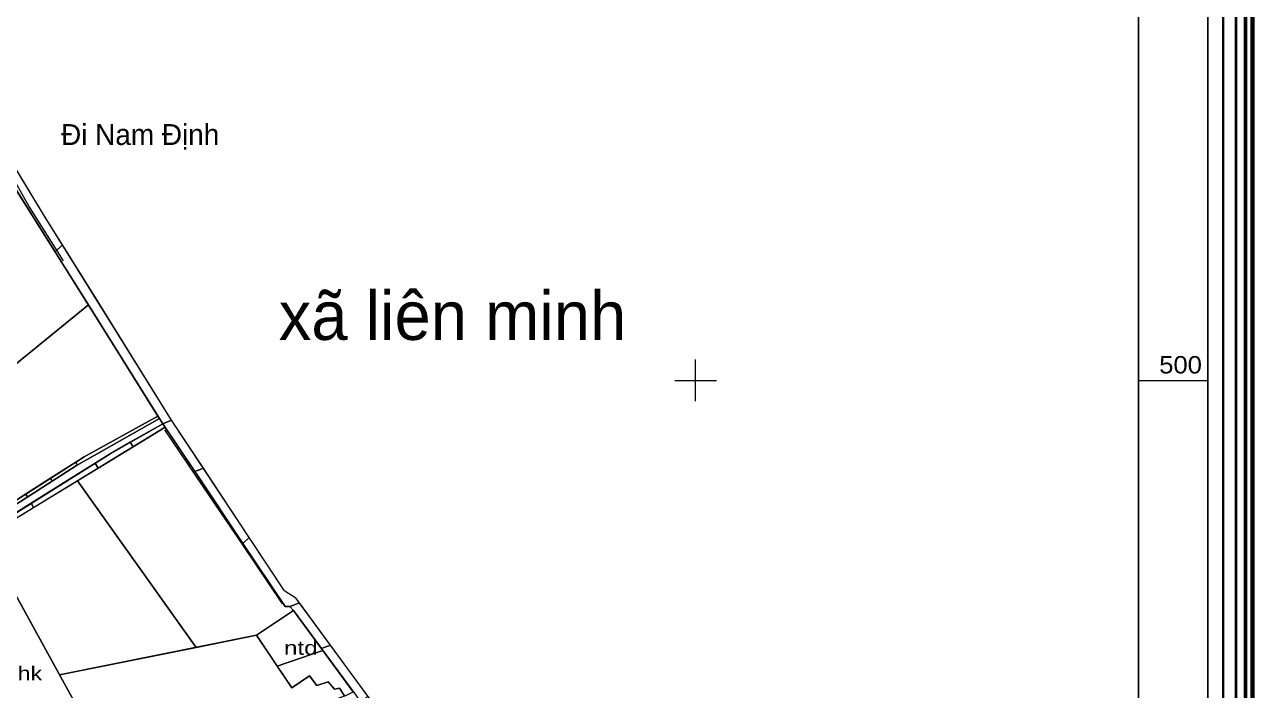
# Model space of a CAD drawing. Header units: metres. Extents: x 558415 to 562400, y 2247179 to 2251032.
# Drawn here: x 561518 to 562400, y 2249277 to 2249756 of the extents above; entities that cross this region are included whole.
import ezdxf
from ezdxf.enums import TextEntityAlignment as Align

# ---------------------------------------------------------------- set-up
doc = ezdxf.new("R2010")
doc.units = ezdxf.units.M
doc.header["$LTSCALE"] = 4
for name, color, linetype, lineweight in [('1', 7, 'Continuous', 13), ('17', 7, 'Continuous', 13), ('2', 7, 'Continuous', 13), ('23', 7, 'Continuous', 13), ('33', 7, 'Continuous', 13), ('4', 7, 'Continuous', 13), ('45', 7, 'Continuous', 13), ('5', 7, 'Continuous', 13), ('6', 7, 'Continuous', 13), ('61', 7, 'Continuous', 25), ('62', 7, 'Continuous', 25), ('63', 7, 'Continuous', 13), ('7', 7, 'Continuous', 13)]:
    doc.layers.add(name, color=color, linetype=linetype, lineweight=lineweight)
doc.layers.add('40', color=7, linetype='Continuous')
doc.layers.add('58', color=7, linetype='Continuous')

msp = doc.modelspace()

# ---------------------------------------------------------------- linework, layer by layer
at = {"layer": '1'}
msp.add_line((561614.644, 2249472.549), (561613.543, 2249474.312), dxfattribs=at)
for points in [[(561613.543, 2249474.312), (561560.575, 2249445.19), (561554.585, 2249441.361), (561555.583, 2249439.211), (561614.644, 2249472.549)], [(561593.725, 2249455.566), (561579.125, 2249447.299), (561568.519, 2249440.655), (561570.601, 2249436.967)], [(561570.601, 2249436.967), (561595.849, 2249452.378), (561593.725, 2249455.566)]]:
    msp.add_lwpolyline(points, dxfattribs=at)
for points in [[(561595.849, 2249452.378), (561618.668, 2249466.305), (561617.015, 2249468.754), (561593.725, 2249455.566)], [(561524.112, 2249408.592), (561570.601, 2249436.967), (561568.519, 2249440.655), (561522.433, 2249411.786)], [(561537.586, 2249427.699), (561554.922, 2249438.838), (561555.583, 2249439.211), (561554.585, 2249441.361), (561536.311, 2249429.68)], [(561537.586, 2249427.699), (561536.311, 2249429.68), (561518.328, 2249418.186), (561519.958, 2249416.373)], [(561507.649, 2249408.465), (561519.958, 2249416.373), (561518.328, 2249418.186), (561505.143, 2249409.758)], [(561497.923, 2249392.608), (561524.112, 2249408.592), (561522.433, 2249411.786), (561483.165, 2249387.189), (561484.566, 2249384.24)]]:
    msp.add_lwpolyline(points, close=True, dxfattribs=at)
at = {"layer": '17'}
for points in [[(561204.938, 2249219.471), (561281.962, 2249266.689), (561361.934, 2249318.558), (561443.012, 2249370.427), (561500.135, 2249406.557), (561560.575, 2249445.19), (561613.543, 2249474.312)], [(561618.668, 2249466.305), (561497.923, 2249392.608), (561393.996, 2249327.504), (561358.985, 2249305.326)]]:
    msp.add_lwpolyline(points, dxfattribs=at)
at = {"layer": '2'}
msp.add_lwpolyline([(561464.14, 2249375.271), (561579.125, 2249447.299), (561617.015, 2249468.754), (561614.652, 2249472.553), (561554.922, 2249438.838), (561499.667, 2249403.336), (561443.095, 2249367.067), (561425.133, 2249355.538), (561426.514, 2249351.219)], close=True, dxfattribs=at)
at = {"layer": '23'}
msp.add_lwpolyline([(561464.14, 2249375.271), (561579.125, 2249447.299), (561617.015, 2249468.754), (561614.652, 2249472.553), (561554.922, 2249438.838), (561499.667, 2249403.336)], dxfattribs=at)
at = {"layer": '4'}
for p, q in [((561499.625, 2249662.339), (561521.194, 2249624.271)), ((561521.217, 2249624.231), (561545.346, 2249585.917)), ((561618.235, 2249464.409), (561645.857, 2249423.752)), ((561645.859, 2249423.75), (561674.407, 2249381.937)), ((561674.413, 2249381.927), (561702.73, 2249339.416))]:
    msp.add_line(p, q, dxfattribs=at)
for centre, start, end in [((561522.064, 2249624.764), 209.53522, 212.20085), ((561646.685, 2249424.314), 214.19214, 214.32338), ((561673.581, 2249381.373), 33.66767, 34.32338)]:
    msp.add_arc(centre, 1, start, end, dxfattribs=at)
at = {"layer": '45'}
msp.add_line((561583.694, 2249214.173), (561488.733, 2249386.851), dxfattribs=at)
for points in [[(561428.571, 2249470.004), (561485.736, 2249490.991), (561563.588, 2249554.276), (561546.993, 2249580.841), (561509.608, 2249640.366), (561412.848, 2249576.207), (561414.813, 2249564.76)], [(561640.981, 2249308.181), (561684.332, 2249316.88), (561711.044, 2249334.813), (561708.341, 2249337.675), (561704.901, 2249337.675), (561641.267, 2249432.829), (561618.668, 2249466.305), (561555.845, 2249427.961)], [(561699.343, 2249294.746), (561732.124, 2249306.09), (561711.044, 2249334.813), (561684.332, 2249316.88)], [(561747.714, 2249273.328), (561748.199, 2249273.514), (561753.975, 2249276.317), (561732.124, 2249306.09), (561699.343, 2249294.746), (561709.885, 2249279.2), (561722.415, 2249287.786), (561727.821, 2249280.87), (561735.929, 2249283.493), (561740.351, 2249278.246), (561744.036, 2249278.962)]]:
    msp.add_lwpolyline(points, close=True, dxfattribs=at)
for points in [[(561499.245, 2249405.994), (561500.135, 2249406.557), (561560.575, 2249445.19), (561613.543, 2249474.312), (561563.588, 2249554.276), (561500, 2249502.586), (561500, 2249500)], [(561555.845, 2249427.961), (561497.923, 2249392.608), (561488.733, 2249386.851), (561542.827, 2249288.486)], [(561542.827, 2249288.486), (561640.981, 2249308.181), (561555.845, 2249427.961)], [(561414.011, 2249153.047), (561509.072, 2249187.73), (561583.694, 2249214.173), (561488.733, 2249386.851)], [(561509.072, 2249187.73), (561601.965, 2249220.647), (561690.989, 2249251.617), (561747.714, 2249273.328), (561744.036, 2249278.962), (561740.351, 2249278.246), (561735.929, 2249283.493), (561727.821, 2249280.87), (561722.415, 2249287.786), (561709.885, 2249279.2), (561684.332, 2249316.88), (561542.827, 2249288.486), (561583.694, 2249214.173)]]:
    msp.add_lwpolyline(points, dxfattribs=at)
at = {"layer": '5'}
for points in [[(561614.644, 2249472.549), (561546.993, 2249580.841), (561507.918, 2249643.057)], [(561747.738, 2249273.291), (561744.036, 2249278.962), (561740.351, 2249278.246), (561735.929, 2249283.493), (561727.821, 2249280.87), (561722.415, 2249287.786), (561709.885, 2249279.2), (561684.332, 2249316.88), (561711.044, 2249334.813), (561708.341, 2249337.675), (561704.901, 2249337.675), (561641.267, 2249432.829), (561617.015, 2249468.754)], [(561744.036, 2249278.962), (561740.351, 2249278.246), (561735.929, 2249283.493), (561727.821, 2249280.87), (561722.415, 2249287.786), (561709.885, 2249279.2), (561684.332, 2249316.88), (561711.044, 2249334.813)], [(561744.036, 2249278.962), (561740.351, 2249278.246), (561735.929, 2249283.493), (561727.821, 2249280.87), (561722.415, 2249287.786), (561709.885, 2249279.2), (561684.332, 2249316.88), (561711.044, 2249334.813), (561755.78, 2249273.858)]]:
    msp.add_lwpolyline(points, dxfattribs=at)
at = {"layer": '6'}
for p, q in [((561532.149, 2249618.087), (561487.31, 2249691.605)), ((561623.359, 2249471.519), (561532.153, 2249618.079)), ((561704.591, 2249348.955), (561623.375, 2249471.495)), ((561712.664, 2249343.475), (561704.869, 2249348.675)), ((561774.59, 2249259.425), (561712.914, 2249343.235))]:
    msp.add_line(p, q, dxfattribs=at)
for centre, start, end in [((561533.002, 2249618.608), 211.3788, 211.8945), ((561624.208, 2249472.048), 211.8945, 213.53518), ((561705.424, 2249349.507), 213.53518, 236.28711), ((561712.109, 2249342.643), 36.34942, 56.28711)]:
    msp.add_arc(centre, 1, start, end, dxfattribs=at)
at = {"layer": '61', "lineweight": 60}
msp.add_lwpolyline([(558414.512, 2247315.512), (558414.512, 2251031.893), (562400.184, 2251031.893), (562400.184, 2247315.512)], dxfattribs=at)
at = {"layer": '61', "lineweight": 53}
msp.add_lwpolyline([(558419.512, 2247315.512), (558419.512, 2251026.893), (562395.184, 2251026.893), (562395.184, 2247315.512)], dxfattribs=at)
at = {"layer": '61', "lineweight": 40}
msp.add_lwpolyline([(558426.512, 2247315.512), (558426.512, 2251019.893), (562388.184, 2251019.893), (562388.184, 2247315.512)], dxfattribs=at)
at = {"layer": '61', "lineweight": 35}
msp.add_lwpolyline([(558435.512, 2247315.512), (558435.512, 2251010.893), (562379.184, 2251010.893), (562379.184, 2247315.512)], dxfattribs=at)
at = {"layer": '61'}
msp.add_lwpolyline([(558446.512, 2247315.512), (558446.512, 2250999.893), (562368.184, 2250999.893), (562368.184, 2247315.512)], dxfattribs=at)
at = {"layer": '62'}
msp.add_lwpolyline([(558496.512, 2247315.512), (558496.512, 2250949.893), (562318.184, 2250949.893), (562318.184, 2247315.512)], dxfattribs=at)
at = {"layer": '63'}
for p, q in [((562000, 2249485), (562000, 2249515)), ((561985, 2249500), (562015, 2249500)), ((562318.184, 2249500), (562368.184, 2249500))]:
    msp.add_line(p, q, dxfattribs=at)
at = {"layer": '7'}
msp.add_line((561712.664, 2249343.475), (561704.869, 2249348.675), dxfattribs=at)
for points in [[(561532.149, 2249618.087), (561511.643, 2249651.709), (561504.556, 2249649.053), (561505.908, 2249646.522), (561507.859, 2249647.806), (561509.835, 2249644.318), (561507.918, 2249643.057), (561509.608, 2249640.366), (561507.918, 2249643.057), (561539.782, 2249592.322)], [(561539.782, 2249592.322), (561545.015, 2249597.41), (561532.153, 2249618.079)], [(561704.591, 2249348.955), (561679.242, 2249387.202), (561674.654, 2249382.904), (561704.901, 2249337.675)], [(561704.901, 2249337.675), (561708.311, 2249337.675), (561715.211, 2249340.113), (561712.914, 2249343.235)], [(561731.196, 2249307.354), (561737.512, 2249309.809), (561715.211, 2249340.113), (561708.338, 2249337.684)], [(561708.341, 2249337.675), (561711.044, 2249334.813), (561731.196, 2249307.354)]]:
    msp.add_lwpolyline(points, dxfattribs=at)
for points in [[(561561.491, 2249557.634), (561617.015, 2249468.754), (561617.015, 2249468.754), (561623.375, 2249471.495), (561623.375, 2249471.495), (561623.359, 2249471.519), (561567.382, 2249561.469), (561545.015, 2249597.41), (561539.782, 2249592.322), (561509.608, 2249640.366), (561515.804, 2249630.501), (561546.993, 2249580.841)], [(561640.149, 2249434.485), (561646.263, 2249436.961), (561623.375, 2249471.495), (561617.015, 2249468.754)], [(561674.654, 2249382.904), (561679.242, 2249387.202), (561646.263, 2249436.961), (561640.149, 2249434.485), (561641.267, 2249432.829)], [(561755.78, 2249273.858), (561759.461, 2249268.729), (561764.44, 2249273.218), (561737.512, 2249309.809), (561731.197, 2249307.354), (561732.124, 2249306.09), (561711.044, 2249334.813)]]:
    msp.add_lwpolyline(points, close=True, dxfattribs=at)
for centre, start, end in [((561533.002, 2249618.608), 211.3788, 211.8945), ((561705.424, 2249349.507), 213.53518, 236.28711), ((561712.109, 2249342.643), 36.34942, 56.28711)]:
    msp.add_arc(centre, 1, start, end, dxfattribs=at)

# ---------------------------------------------------------------- texts
at = {"layer": '33'}
for s, width, p in [('ntd', 1.3, (561716.264, 2249302.879)), ('bhk', 1.25, (561516.912, 2249284.521))]:
    msp.add_text(s, height=10, dxfattribs=dict(at, width=width)).set_placement(p, align=Align.CENTER)
at = {"layer": '40'}
msp.add_text('Đi Nam Định', height=15, dxfattribs=at).set_placement((561543.956, 2249669.16))
at = {"layer": '58'}
msp.add_text('xã liên minh', height=35, dxfattribs=at).set_placement((561825.249, 2249529.108), align=Align.CENTER)
at = {"layer": '63', "width": 1.1}
msp.add_text('500', height=12.5, dxfattribs=at).set_placement((562333.184, 2249505))

doc.saveas('drawing.dxf')
